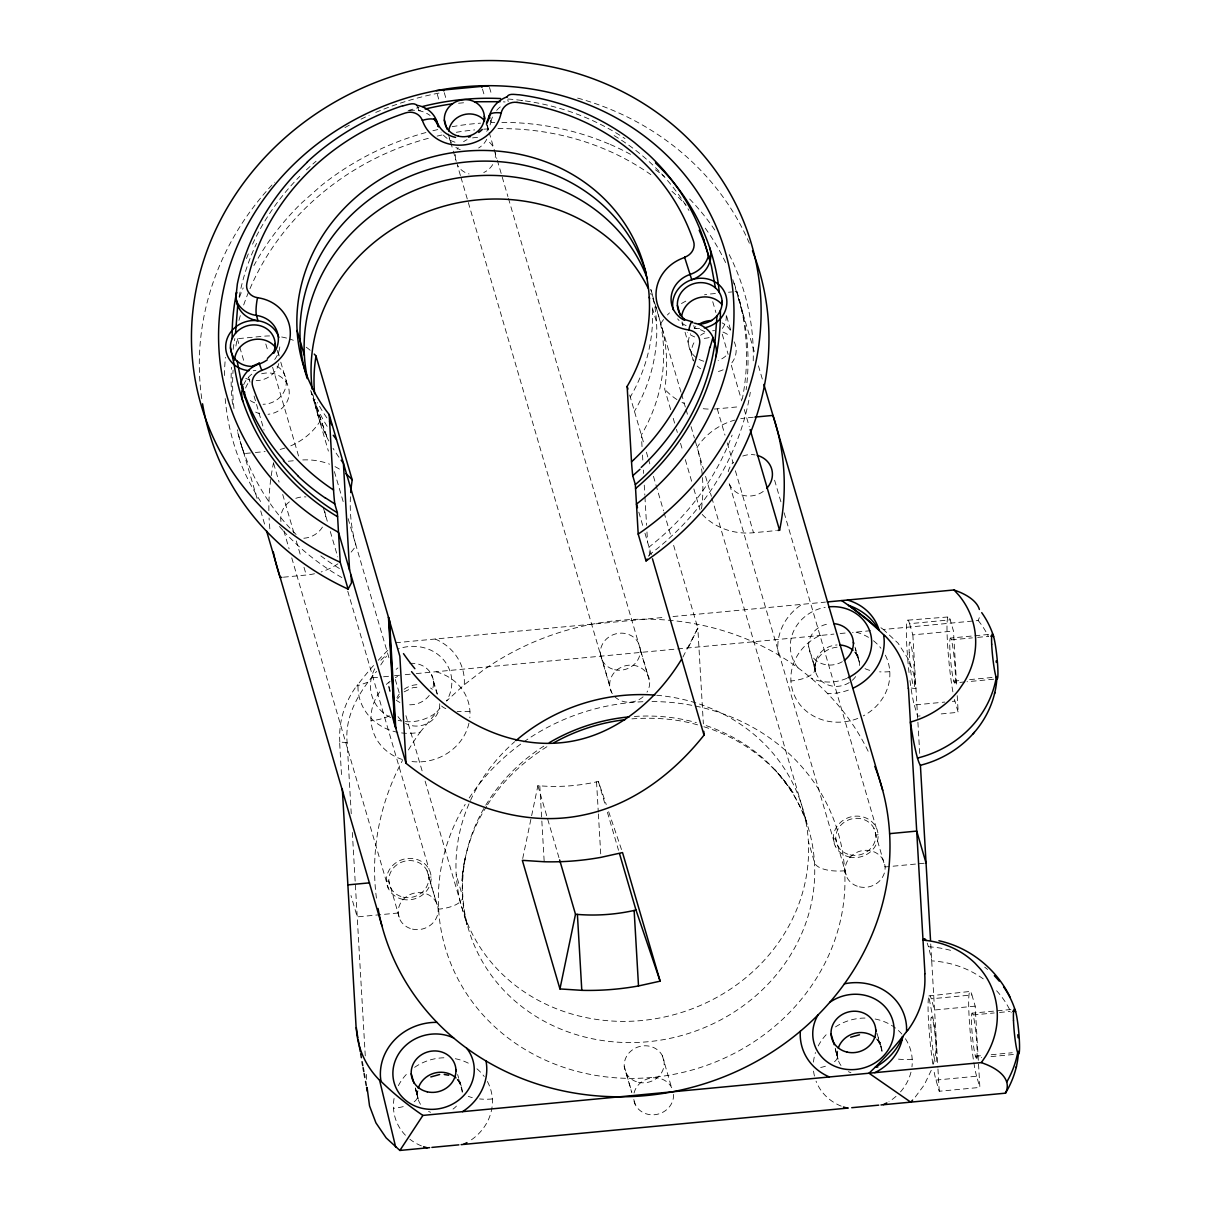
<?xml version="1.0" encoding="UTF-8"?>
<svg xmlns="http://www.w3.org/2000/svg" width="1211" height="1211" viewBox="0 0 1211 1211"><rect width="100%" height="100%" fill="white"/><g stroke="black" fill="none" stroke-linecap="round" stroke-linejoin="round"><path stroke-width="0.75" stroke-dasharray="5 3.75" d="M373.533 665.52A342.244 312.65 -16.3 0 0 357.987 684.427L358.017 689.074A53.556 48.924 -16.3 0 0 420.126 732.186A259.396 236.962 -16.3 0 0 407.411 751.668M522.713 858.523L537.896 785.651L539.803 785.818A177.487 162.138 -16.3 0 0 596.539 781.867L598.385 781.443L606.242 804.558M417.931 1090.793L416.887 1094.956L417.628 1091.187L417.568 1097.075L415.509 1088.432M837.785 1051.072L836.74 1055.25L837.482 1051.481L837.422 1057.354L835.166 1048.605M933.212 1064.227C940.553 1041.748 932.273 1018.466 928.822 996.123M931.259 1070.312L924.175 1085.041L914.502 1098.029M682.928 657.043L697.824 628.055L673.619 545.298M880.927 627.737L883.394 629.493L978.125 620.532L978.533 619.669A87.041 34.635 -3.3 0 0 979.896 614.537M978.125 620.532L978.155 620.486A98.681 90.159 -16.3 0 1 988.464 636.532M649.035 555.486L649.459 554.668A264.27 241.428 -16.3 0 0 666.413 540.848L676.177 531.78A267.404 244.289 -16.3 0 0 723.754 469.293A265.92 242.942 -16.3 0 0 750.305 392.273M648.612 556.303L649.459 554.668L649.02 547.054A259.396 236.962 -16.3 0 0 732.11 435.127M688.302 647.643L697.824 628.055L703.364 723.86M486.625 806.39C472.275 828.491 464.07 854.209 461.83 880.397L465.221 857.085C460.77 879.368 461.285 902.619 466.931 924.629L425.016 780.792M487.564 804.755C502.459 780.58 523.985 761.008 547.977 746.052M351.251 813.747L347.133 742.494C344.484 715.217 359.743 691.193 376.576 671.439M380.754 664.945L386.506 656.15M420.126 732.186L442.091 705.635M397.556 698.914L399.494 696.355M357.987 684.427L356.73 686.077L368.78 681.914M868.151 751.244A259.396 236.962 -16.3 0 0 842.705 710.796C825.024 688.423 803.075 669.532 778.552 655.015A259.396 236.962 -16.3 0 0 483.507 669.955L464.252 684.745L446.511 701.063A40.962 37.42 -16.3 0 0 442.454 658.572A40.962 37.42 -16.3 0 0 397.889 649.035M404.141 691.844L412.709 687.727L420.278 686.879M347.133 742.494L339.61 742.146L341.669 777.825M837.089 647.189C826.159 648.188 816.017 656.574 814.322 667.639L815.064 663.87L815.003 669.744L808.66 646.447M928.898 995.942L970.208 991.431M410.196 674.194L402.854 674.936M822.133 635.291L833.925 634.095M416.296 673.588L821.013 635.397M988.63 634.443L950.514 638.061M1010.913 1009.505L972.206 1013.168M1013.395 1054.493L988.721 1056.84M458.575 103.238L465.857 102.557M235.903 346.074A259.396 236.962 -16.3 0 1 237.311 338.717L263.529 336.234A62.715 57.295 -16.3 0 1 269.553 335.931M715.398 293.501L710.479 293.97A62.715 57.295 -16.3 0 0 704.499 294.803M728.507 292.26L731.792 291.942M735.062 291.639L736.697 291.488L743.932 318.75M250.465 452.975L243.956 453.58L240.474 442.287M255.354 452.505L265.133 451.582M714.278 409.046A62.715 57.295 -16.3 0 0 717.275 408.818L738.453 406.805M288.294 461.24L294.848 460.619M753.272 417.25L746.718 417.871A62.715 57.295 -16.3 0 0 740.723 418.718M283.45 577.193L306.262 575.028A62.715 57.295 -16.3 0 0 315.238 573.59M702.229 514.448A62.715 57.295 -16.3 0 0 753.514 532.734L776.327 530.569M395.558 642.769L665.55 617.232M673.028 616.535L825.463 602.109M907.887 620.168L947.819 616.989M909.037 672.574A44.368 3.724 84.6 0 1 906.358 629.917A44.368 3.724 84.6 0 1 909.582 623.695L950.211 619.85L953.481 631.037L956.69 686.455M372.549 677.812L381.707 676.949M383.554 676.767L392.727 675.905M394.559 675.738L400.054 675.208M870.558 630.719L852.514 632.414M909.582 623.695L912.852 634.882L953.481 631.037M951.377 639.847L972.388 637.864M977.655 637.364L988.161 636.38M953.753 681.112L961.701 680.37M969.633 679.613L993.459 677.358M993.641 679.22L967.029 681.732M954.616 682.898A22.525 1.892 84.6 0 0 953.224 649.777A22.525 1.892 84.6 0 0 949.848 648.778A22.525 1.892 84.6 0 0 954.616 682.898L965.258 681.899M909.991 680.582A44.368 3.724 84.6 0 0 914.29 704.969L939.675 702.562M942.219 702.319L944.762 702.077M952.376 701.366L954.919 701.124L958.189 712.31L937.874 714.233M920.103 715.913L917.56 716.155L914.29 704.969M386.46 881.245L388.837 881.018L399.978 919.649M431.161 877.021L428.785 877.248L438.488 909.189A27.308 10.869 -3.3 0 0 462.451 895.973L456.214 874.645M833.41 838.966L835.787 838.754L846.928 877.385M875.735 834.969L878.111 834.742M398.192 913.003L357.215 916.878L350.978 895.55M845.127 870.724L844.794 870.754A27.308 10.869 -3.3 0 1 814.594 862.656L808.358 841.342M924.19 863.246L885.09 866.955L873.933 828.309M932.833 1063.969A44.368 3.724 84.6 0 1 928.11 1011.23A44.368 3.724 84.6 0 1 931.274 998.803L971.918 994.958L975.188 1006.144L979.881 1087.417L939.252 1091.262L935.982 1080.076A44.368 3.724 84.6 0 1 933.953 1070.842M975.188 1006.144L934.559 1009.989L931.274 998.803M973.069 1014.954L994.246 1012.956M999.529 1012.457L1010.125 1011.457M975.46 1056.219L980.713 1055.72M991.219 1054.736L1012.245 1052.737M976.323 1058.005A22.525 1.892 84.6 0 0 974.931 1024.884A22.525 1.892 84.6 0 0 971.54 1023.87A22.525 1.892 84.6 0 0 976.323 1058.005L981.637 1057.506M935.982 1080.076L976.611 1076.231L979.881 1087.417M840.162 633.504L847.428 632.853M631.93 718.865C655.499 717.139 679.568 718.956 702.138 726.237M911.308 688.03L915.97 688.681L913.624 673.573L908.417 659.253L898.047 643.147L883.394 629.493M537.896 785.651L559.088 858.099M703.939 726.782C740.209 737.681 772.194 761.462 793.402 792.827L775.101 769.939C789.481 785.727 800.668 804.422 807.374 824.721L711.917 498.115M854.618 652.124L857.948 655.378L855.254 652.562A22.525 20.572 -16.3 0 1 859.568 665.974M877.036 1039.734L880.367 1042.974L877.687 1040.173L881.381 1047.318L876.885 1033.044M457.183 1079.44L460.513 1082.695L457.819 1079.879L461.527 1087.039L457.591 1074.535M855.254 652.562L858.962 659.707L855.027 647.219M310.682 390.517L327.273 438.034L311.303 392.273L328.393 451.113M608.649 811.673L621.924 850.788M732.822 279.65L754.816 353.445M437.443 694.145L431.494 674.482M388.928 657.77L347.966 518.066M395.301 679.477L399.539 693.948M405.912 715.656L422.896 773.557M855.299 648.884L859.583 663.537A27.308 10.869 -3.3 0 0 859.977 664.491M758.449 365.828L762.975 381.314M726.736 316.525L731.172 331.708A22.525 20.572 -16.3 0 0 722.074 322.853M774.601 480.207L780.944 501.914M784.122 512.753L876.098 827.295M712.734 301.706L715.913 312.544M722.256 334.236L728.144 354.369M731.308 365.207L741.722 400.841M744.25 409.454L749.231 426.484M693.752 325.577L694.539 328.242A27.308 24.947 -16.3 0 1 705.211 332.056M717.275 408.818L724.98 435.143M727.236 442.893L733.124 463.026M735.395 470.776L753.514 532.734M682.02 321.854L683.065 325.411M685.063 332.268L693.464 360.954A22.525 20.572 -16.3 0 1 695.704 340.034M729.688 484.869L835.423 846.413M878.111 1037.827L882.002 1051.148A27.308 10.869 -3.3 0 0 882.395 1052.102M680.991 392.213L650.716 289.368M681.505 393.938L685.32 407.017M686.031 409.424L687.545 414.586M691.057 426.635L694.387 438.004M695.296 441.092L703.455 469.081M705.574 476.332L711.387 496.298M652.351 307.851L656.529 322.126M663.567 319.553A62.715 57.295 -16.3 0 0 660.858 323.382A177.487 162.138 -16.3 0 1 664.657 389.064L670.697 409.727M673.225 418.325L674.724 423.487M676.434 429.345L677.343 432.448M680.521 443.287L682.777 451.022M685.305 459.635L691.844 482.008M693.858 488.896L699.988 509.892M629.69 395.043L644.373 445.3M646.402 452.187L647.915 457.364M648.415 459.09L650.428 465.993M653.456 476.332L663.537 510.815M664.037 512.541L671.106 536.67M638.818 512.147L643.223 527.254M644.963 533.158L651.972 557.136M507.757 99.877L508.242 101.542M489.501 87.48L491.59 94.609M482.478 89.054L484.294 95.306M490.455 120.146L490.955 121.811A27.308 24.947 -16.3 0 1 486.731 131.333M486.686 123.931L488.654 130.682M489.153 132.362L493.588 147.56A20.133 18.392 -16.3 0 0 487.17 140.597M494.118 149.377L496.782 158.444M497.312 160.261L507.924 196.576M508.453 198.392L647.87 675.117M486.913 125.233L488.487 130.576A20.133 18.392 -16.3 0 0 487.412 125.581M640.316 649.807L649.656 681.778M444.27 92.672L445.845 98.015M437.277 94.246L438.851 99.605M600.353 653.577L609.708 685.562M448.237 133.876L452.793 149.453M453.277 151.148L456.244 161.275M460.422 175.534L457.228 164.651A20.133 18.392 -16.3 0 0 469.051 173.945M460.952 177.351L611.51 692.208M417.886 107.355L418.855 110.685A242.321 221.371 -16.3 0 1 420.974 110.125M598.385 781.443L605.273 804.997M607.392 812.233L618.518 850.273M662.387 1055.765L671.772 1088.401M624.225 1066.195L631.824 1092.171M626.011 1072.855L631.733 1092.398M633.807 1099.497L635.366 1104.826M433.493 681.929L437.004 693.918M334.387 471.594L343.803 503.776M388.807 686.168L390.366 691.496M277.319 350.357L278.818 356.019M280.785 362.165L287.189 384.114M323.428 508.03L327.666 522.486M330.3 531.523L337.702 556.833M347.754 591.18L429.148 869.574M426.999 870.588L436.354 902.558M265.799 343.985L268.07 351.72M272.596 367.221L298.86 457.047M458.636 1078.865L462.148 1090.854A27.308 10.869 -3.3 0 0 463.162 1092.761M237.311 338.717L244.107 361.953M248.633 377.438L249.996 382.086M254.068 396.027L264.028 430.102M273.641 463.51L279.09 482.099M282.708 494.482L294.031 533.218M296.301 540.954L300.828 556.439M303.991 567.293L306.262 575.028M283.813 530.766L289.096 548.84M291.745 557.877L388.474 888.692M257.08 498.508L243.956 453.58A259.396 236.962 -16.3 0 1 237.432 429.799M260.713 510.891L265.239 526.376M415.312 1088.326L418.052 1098.801L417.462 1095.092A27.308 10.869 -3.3 0 1 413.36 1102.373M416.342 1091.868L415.373 1087.978L418.052 1098.801M815.518 671.59L812.808 660.661L815.518 671.59L814.897 667.776A27.308 10.869 -3.3 0 1 790.919 680.991M835.227 1048.272L837.936 1059.201L837.316 1055.371A27.308 10.869 -3.3 0 1 833.213 1062.668M836.195 1052.162L837.936 1059.201M957.22 695.689L958.189 712.31M912.852 634.882L919.876 756.179M930.729 943.944L937.859 1067.148M937.965 1068.995L939.252 1091.262M642.027 446.662L641.361 434.946A177.487 162.138 -16.3 0 0 650.625 293.395M642.511 455.033L642.905 461.724M643.389 470.08L643.586 473.425M644.252 485.142L644.842 495.178M644.933 496.858L646.583 525.286M646.962 531.992L647.552 542.028M596.539 781.867L598.295 812.066M598.401 813.943L600.913 857.358M539.803 785.818L541.726 819.151M541.847 821.013L544.193 861.763M352.34 832.487L365.359 1057.506M366.327 1074.384L366.661 1080.015M885.347 655.166A49.833 45.518 -16.3 0 1 863.276 715.898M857.782 718.426A49.833 45.518 -16.3 0 1 794.658 696.022A49.833 45.518 -16.3 0 1 819.711 635.608M856.101 632.172A49.833 45.518 -16.3 0 1 868.484 637.349M873.449 640.74A49.833 45.518 -16.3 0 1 880.957 648.263M889.782 671.636A27.308 10.869 -3.3 0 1 879.595 671.833M869.725 670.334A27.308 10.869 -3.3 0 1 864.048 668.154M436.232 671.878A49.833 45.518 -16.3 0 1 469.823 717.835M468.96 723.209A49.833 45.518 -16.3 0 1 409.242 761.159M402.385 759.494A49.833 45.518 -16.3 0 1 381.253 689.861M386.324 684.427A49.833 45.518 -16.3 0 1 390.154 681.203M395.376 677.691A49.833 45.518 -16.3 0 1 397.586 676.449M469.929 711.357A27.308 10.869 -3.3 0 1 457.137 711.341M445.845 708.662A27.308 10.869 -3.3 0 1 440.123 704.196M643.102 696.794A20.133 18.392 -16.3 0 1 610.662 690.27A20.133 18.392 -16.3 0 1 631.794 665.157A20.133 18.392 -16.3 0 1 646.992 692.177M842.326 661.69A22.525 20.572 -16.3 0 1 809.569 651.261A22.525 20.572 -16.3 0 1 829.807 623.71M409.954 663.416A22.525 20.572 -16.3 0 1 432.963 687.697M429.254 695.417A22.525 20.572 -16.3 0 1 406.154 704.469M399.918 702.471A22.525 20.572 -16.3 0 1 396.194 700.125M389.987 691.753A22.525 20.572 -16.3 0 1 388.958 682.368M396.133 669.365A22.525 20.572 -16.3 0 1 397.919 667.942M656.71 695.265A177.487 162.138 -16.3 0 1 796.49 910.021A177.487 162.138 -16.3 0 1 531.765 996.623A177.487 162.138 -16.3 0 1 514.66 741.722M706.18 725.631A177.23 161.911 -16.3 0 1 814.473 862.671A177.23 161.911 -16.3 0 1 648.036 1041.732A177.23 161.911 -16.3 0 1 462.814 895.928A177.23 161.911 -16.3 0 1 543.8 746.158M634.382 716.458A177.23 161.911 -16.3 0 1 696.355 722.619M652.018 701.563A204.492 186.812 -16.3 0 1 844.657 870.77A204.492 186.812 -16.3 0 1 652.472 1077.396A204.492 186.812 -16.3 0 1 438.624 909.173A204.492 186.812 -16.3 0 1 465.175 804.392M642.92 701.729A204.492 186.812 -16.3 0 0 630.795 702.547A204.492 186.812 -16.3 0 0 469.202 797.988M439.744 703.742A22.525 20.572 -16.3 0 1 428.573 722.8A22.525 20.572 -16.3 0 1 405.624 723.512M401.204 720.394A22.525 20.572 -16.3 0 1 396.633 714.051M396.981 697.763A22.525 20.572 -16.3 0 1 399.282 694.009M404.156 689.256A22.525 20.572 -16.3 0 1 418.204 684.624M430.541 688.015A22.525 20.572 -16.3 0 1 432.342 689.286M855.647 676.601A22.525 20.572 -16.3 0 1 817.455 676.222A22.525 20.572 -16.3 0 1 837.104 644.948M389.306 715.762A27.308 10.869 -3.3 0 1 371.066 720.696M848.351 690.119A53.556 48.924 -16.3 0 1 827.673 693.646M778.552 655.015A53.556 48.924 -16.3 0 1 802.045 604.334M378.226 660.313A342.244 312.65 -16.3 0 1 387.974 650.14M435.188 639.03A53.556 48.924 -16.3 0 1 464.252 684.745M376.439 898.153A259.396 236.962 -16.3 0 1 402.491 760.402M954.919 701.124A44.368 3.724 84.6 0 1 954.45 699.398M952.89 691.89A44.368 3.724 84.6 0 1 947.153 635.851A44.368 3.724 84.6 0 1 950.211 619.85M339.837 742.116A94.064 85.936 -16.3 0 1 356.579 685.986M905.419 1038.735A49.818 45.518 -16.3 0 1 911.959 1066.815M910.975 1072.174A49.818 45.518 -16.3 0 1 900.424 1091.974M896.019 1096.364A49.818 45.518 -16.3 0 1 888.98 1101.616M841.191 1106.127A49.818 45.518 -16.3 0 1 816.047 1081.151M814.458 1076.034A49.818 45.518 -16.3 0 1 813.52 1070.751M813.474 1062.123A49.818 45.518 -16.3 0 1 815.487 1052.51M818.227 1045.956A49.818 45.518 -16.3 0 1 827.688 1033.18M835.499 1026.913A49.818 45.518 -16.3 0 1 865.956 1018.057M875.159 1019.011A49.818 45.518 -16.3 0 1 901.877 1034.058M912.216 1059.247A27.308 10.869 -3.3 0 1 896.882 1058.914M983.241 978.882A98.681 90.159 -16.3 0 0 931.713 960.868A101.073 8.477 84.6 0 0 927.202 943.112M996.623 990.78A98.681 90.159 -16.3 0 1 1011.215 1012.774M487.367 1081.453A49.818 45.518 -16.3 0 1 469.126 1141.322M421.337 1145.848A49.818 45.518 -16.3 0 1 409.848 1139.218M405.428 1135.237A49.818 45.518 -16.3 0 1 394.241 1097.529M398.374 1085.661A49.818 45.518 -16.3 0 1 408.743 1072.038M414.601 1067.33A49.818 45.518 -16.3 0 1 446.102 1057.763M455.306 1058.717A49.818 45.518 -16.3 0 1 471.049 1064.666M476.937 1068.813A49.818 45.518 -16.3 0 1 484.233 1076.534M492.347 1098.952A27.308 10.869 -3.3 0 1 479.571 1098.937M472.29 1097.65A27.308 10.869 -3.3 0 1 468.279 1096.273M673.528 1094.396A20.133 18.392 -16.3 0 1 654.621 1114.726A20.133 18.392 -16.3 0 1 633.58 1098.18M634.049 1093.018A20.133 18.392 -16.3 0 1 651.503 1077.957A20.133 18.392 -16.3 0 1 671.727 1087.735M457.486 1079.47A22.525 20.572 -16.3 0 1 462.163 1092.731M456.441 1106.067A22.525 20.572 -16.3 0 1 453.035 1109.079M430.601 1112.273A22.525 20.572 -16.3 0 1 428.573 1111.395M420.505 1104.326A22.525 20.572 -16.3 0 1 417.795 1090.218M403.233 1106.612A27.308 10.869 -3.3 0 1 393.484 1108.307M876.613 1038.977A22.525 20.572 -16.3 0 1 881.986 1053.585M850.939 1072.734A22.525 20.572 -16.3 0 1 848.381 1071.659M840.979 1065.513A22.525 20.572 -16.3 0 1 837.649 1050.497M825.433 1066.225A27.308 10.869 -3.3 0 1 820.68 1067.481M928.398 946.775A102.39 93.535 -16.3 0 1 953.36 951.15M984.71 967.165A102.39 93.535 -16.3 0 1 987.601 969.481M976.611 1076.231A44.368 3.724 84.6 0 1 969.194 1018.269A44.368 3.724 84.6 0 1 971.918 994.958M434.916 713.536A40.962 37.42 -16.3 0 1 398.207 720.333M390.729 717.548A40.962 37.42 -16.3 0 1 375.274 667.882M380.89 660.237A40.962 37.42 -16.3 0 1 387.096 654.757M846.761 678.342A40.962 37.42 -16.3 0 1 810.886 677.978M797.973 667.821A40.962 37.42 -16.3 0 1 825.191 607.316M277.047 366.191A22.525 20.572 -16.3 0 1 285.054 389.352A22.525 20.572 -16.3 0 1 263.075 404.277M254.688 402.839A22.525 20.572 -16.3 0 1 248.936 399.63M725.843 355.958A22.525 20.572 -16.3 0 1 718.138 360.53M703.727 361.226A22.525 20.572 -16.3 0 1 690.437 333.676M694.191 328.181A22.525 20.572 -16.3 0 1 695.825 326.592M495.208 152.556A20.133 18.392 -16.3 0 1 494.905 159.352M492.71 164.605A20.133 18.392 -16.3 0 1 483.764 172.552M455.608 159.64A20.133 18.392 -16.3 0 1 455.578 154.599M457.183 149.301A20.133 18.392 -16.3 0 1 458.106 147.591M463.586 141.702A20.133 18.392 -16.3 0 1 467.068 139.643M472.562 137.903A20.133 18.392 -16.3 0 1 477.997 137.615M734.048 283.026A259.396 236.962 -16.3 0 1 742.267 399.206M339.413 568.519A259.396 236.962 -16.3 0 1 320.854 555.91M296.089 534.46A259.396 236.962 -16.3 0 1 237.053 429.617M232.588 404.307A259.396 236.962 -16.3 0 1 231.452 367.296M233.133 349.404A259.396 236.962 -16.3 0 1 234.858 338.49M238.961 320.4A259.396 236.962 -16.3 0 1 240.414 315.238M243.683 304.975A259.396 236.962 -16.3 0 1 430.223 137.812M437.11 136.101A259.396 236.962 -16.3 0 1 444.043 134.557M456.32 132.287A259.396 236.962 -16.3 0 1 474.682 129.91M483.704 129.183A259.396 236.962 -16.3 0 1 490.849 128.82M497.978 128.638A259.396 236.962 -16.3 0 1 650.837 174.611M671.969 191.338A259.396 236.962 -16.3 0 1 686.077 205.022M705.256 228.183A259.396 236.962 -16.3 0 1 726.494 264.467M338.959 457.243A177.487 162.138 -16.3 0 1 333.04 448.312M328.832 441.016A177.487 162.138 -16.3 0 1 313.013 394.559M651.064 289.838A177.487 162.138 -16.3 0 1 634.443 411.316M327.167 426.348A177.487 162.138 -16.3 0 1 311.121 391.895M486.746 139.265A20.133 18.392 -16.3 0 1 478.633 147.984M460.271 149.725A20.133 18.392 -16.3 0 1 455.139 146.849M451.249 142.626A20.133 18.392 -16.3 0 1 449.054 137.691M246.499 258.548A245.742 224.489 -16.3 0 1 249.042 252.145M252.539 244.183A245.742 224.489 -16.3 0 1 299.783 176.337M306.413 169.873A245.742 224.489 -16.3 0 1 316.071 161.23M408.122 110.595A245.742 224.489 -16.3 0 1 418.945 107.431M507.999 99.014A245.742 224.489 -16.3 0 1 625.012 138.584M490.955 121.811A27.308 24.947 -16.3 0 1 492.953 115.999M496.677 110.368A27.308 24.947 -16.3 0 1 500.537 106.674M521.896 100.452A27.308 24.947 -16.3 0 1 522.728 100.558M652.441 309.607A177.472 162.138 -16.3 0 1 630.265 397.041M326.864 417.886A177.472 162.138 -16.3 0 1 317.479 402.597M699.534 328.484A27.308 24.947 -16.3 0 1 692.404 327.863M686.137 325.698A27.308 24.947 -16.3 0 1 677.6 318.856M279.802 346.876A27.308 24.947 -16.3 0 1 272.354 362.165M255.93 370.445A27.308 24.947 -16.3 0 1 253.22 370.717M454.973 142.187A27.308 24.947 -16.3 0 1 441.046 132.135M409.621 110.549A27.308 24.947 -16.3 0 1 430.102 115.484M239.112 296.922A242.321 221.371 -16.3 0 1 256.55 243.381M503.398 101.86A242.321 221.371 -16.3 0 1 505.078 101.966M614.113 135.587A242.321 221.371 -16.3 0 1 688.953 210.472M726.282 315.526A22.525 20.572 -16.3 0 1 722.028 328.998M709.162 337.551A22.525 20.572 -16.3 0 1 703.107 338.384M694.72 336.946A22.525 20.572 -16.3 0 1 687.333 332.283M682.777 325.35A22.525 20.572 -16.3 0 1 682.171 323.473M243.562 384.947A27.308 24.947 -16.3 0 1 253.447 372.912M278.136 352.204A22.525 20.572 -16.3 0 1 279.135 355.958M278.802 363.557A22.525 20.572 -16.3 0 1 256.172 380.648M249.875 379.876A22.525 20.572 -16.3 0 1 245.757 378.347M351.145 552.11A62.715 57.295 -16.3 0 0 356.019 545.601A177.487 162.138 -16.3 0 1 350.433 496.752M337.899 563.842A62.715 57.295 -16.3 0 1 321.203 571.94M302.765 459.938A62.715 57.295 -16.3 0 1 329.574 464.191M335.023 466.629A62.715 57.295 -16.3 0 1 342.486 471.14M701.517 508.787A177.487 162.138 -16.3 0 0 697.097 447.298A62.715 57.295 -16.3 0 1 734.744 420.096M290.776 445.83A62.715 57.295 -16.3 0 0 319.795 421.685A177.487 162.138 -16.3 0 1 315.178 399.176M284.963 448.025A62.715 57.295 -16.3 0 1 279.014 449.675M281.679 336.991A62.715 57.295 -16.3 0 1 293.35 340.276M306.247 347.224A62.715 57.295 -16.3 0 1 310.5 350.554M269.841 528.844A259.396 236.962 -16.3 0 1 269.084 517.945M268.872 510.618A259.396 236.962 -16.3 0 1 273.535 462.632M736.697 291.488A259.396 236.962 -16.3 0 1 746.143 389.76M233.98 408.531A259.396 236.962 -16.3 0 1 233.072 370.097M324.851 511.753A22.525 20.572 -16.3 0 1 325.275 519.262M322.444 527.103A22.525 20.572 -16.3 0 1 302.266 538.32M280.937 521.547A22.525 20.572 -16.3 0 1 289.868 501.475M295.802 498.326A22.525 20.572 -16.3 0 1 305.989 496.919M261.621 373.775A22.525 20.572 -16.3 0 1 289.005 389.685A22.525 20.572 -16.3 0 1 268.055 414.298M259.744 413.632A22.525 20.572 -16.3 0 1 255.627 412.088M245.636 388.035A22.525 20.572 -16.3 0 1 248.755 382.313M708.223 409.076A62.715 57.295 -16.3 0 1 702.138 408.576M684.684 403.702A62.715 57.295 -16.3 0 1 682.005 402.43M676.919 399.539A62.715 57.295 -16.3 0 1 664.657 389.064M667.428 314.966A62.715 57.295 -16.3 0 1 669.486 312.862M681.46 303.567A62.715 57.295 -16.3 0 1 686.909 300.6M763.263 491.424A22.525 20.572 -16.3 0 1 728.28 481.145M728.22 471.669A22.525 20.572 -16.3 0 1 733.382 462.224M742.737 456.063A22.525 20.572 -16.3 0 1 755.028 454.897M734.138 341.835A22.525 20.572 -16.3 0 1 731.898 362.755M723.134 369.794A22.525 20.572 -16.3 0 1 714.99 372.034M700.639 368.749A22.525 20.572 -16.3 0 1 697.203 366.04M700.579 335.28A22.525 20.572 -16.3 0 1 704.469 332.995M712.598 330.77A22.525 20.572 -16.3 0 1 714.611 330.664M722.997 332.102A22.525 20.572 -16.3 0 1 728.75 335.311M201.753 398.616A286.704 261.909 -16.3 0 1 274.594 182.225M344.923 127.609A286.704 261.909 -16.3 0 1 351.296 124.127M361.014 119.162A286.704 261.909 -16.3 0 1 369.188 115.302M375.758 112.426A286.704 261.909 -16.3 0 1 442.575 92.399M577.662 98.091A286.704 261.909 -16.3 0 1 749.624 243.865M729.219 254.613A265.92 242.942 -16.3 0 1 753.181 362.634M714.793 230.029A267.404 244.289 -16.3 0 0 693.661 203.297A263.968 241.14 -16.3 0 0 688.696 198.059M610.344 144.503A267.404 244.289 -16.3 0 1 632.036 155.159M655.454 169.797A267.404 244.289 -16.3 0 1 664.279 176.337M425.939 132.529A265.92 242.927 -16.3 0 0 378.665 149.922A267.419 244.289 -16.3 0 0 321.49 185.419L301.494 203.085A267.404 244.289 -16.3 0 0 253.916 265.572M432.887 130.743A265.92 242.927 -16.3 0 1 438.11 129.501M452.157 126.686A265.92 242.927 -16.3 0 1 480.525 123.159M491.197 122.568A265.92 242.927 -16.3 0 1 494.754 122.447M501.869 122.372A265.92 242.927 -16.3 0 1 610.314 144.548M225.201 398.555A265.936 242.942 -16.3 0 0 248.452 480.267A267.404 244.289 -16.3 0 0 260.895 501.869M224.413 375.546A265.936 242.942 -16.3 0 1 225.443 357.396M239.43 297.361A265.936 242.942 -16.3 0 1 243.184 287.93M282.799 530.236A267.404 244.289 -16.3 0 1 279.226 526.195M341.85 577.556A266.405 243.366 -16.3 0 1 283.995 531.599M412.497 929.125A20.133 18.392 -16.3 0 0 437.61 905.904A20.133 18.392 -16.3 0 0 404.383 898.305A20.133 18.392 -16.3 0 0 412.497 929.125M859.447 886.846A20.133 18.392 -16.3 0 0 884.56 863.625A20.133 18.392 -16.3 0 0 851.333 856.041A20.133 18.392 -16.3 0 0 859.447 886.846M850.092 854.875A20.133 18.392 -16.3 0 0 875.205 831.639A20.133 18.392 -16.3 0 0 841.978 824.055A20.133 18.392 -16.3 0 0 850.092 854.875M403.142 897.139A20.133 18.392 -16.3 0 0 428.27 873.918A20.133 18.392 -16.3 0 0 395.028 866.334A20.133 18.392 -16.3 0 0 403.142 897.139M614.658 669.698A20.133 18.392 -16.3 0 0 639.786 646.477A20.133 18.392 -16.3 0 0 606.544 638.893A20.133 18.392 -16.3 0 0 614.658 669.698M402.476 899.289A22.525 20.572 -16.3 0 0 430.571 873.298A22.525 20.572 -16.3 0 0 393.393 864.805A22.525 20.572 -16.3 0 0 402.476 899.289M849.411 857.01A22.525 20.572 -16.3 0 0 877.521 831.034A22.525 20.572 -16.3 0 0 840.343 822.541A22.525 20.572 -16.3 0 0 849.411 857.01M638.53 1082.316A20.133 18.392 -16.3 0 0 663.643 1059.095A20.133 18.392 -16.3 0 0 630.416 1051.511A20.133 18.392 -16.3 0 0 638.53 1082.316M909.219 652.608A22.525 1.892 84.6 0 0 913.987 686.743A22.525 1.892 84.6 0 0 912.594 653.622A22.525 1.892 84.6 0 0 909.219 652.608M930.911 1027.715A22.525 1.892 84.6 0 0 935.694 1061.85A22.525 1.892 84.6 0 0 934.287 1028.729A22.525 1.892 84.6 0 0 930.911 1027.715"/><path stroke-width="1.5" d="M235.555 333.237L237.704 305.49L235.873 297.406L237.356 283.904A242.321 221.416 -16.3 0 1 294.606 174.793L307.488 161.941M717.018 315.768L714.868 343.515A242.321 221.371 -16.3 0 1 635.336 484.597L638.197 534.081L646.038 560.92L647.113 559.028M906.585 1031.575L906.555 1026.913A53.556 48.924 -16.3 0 0 844.445 983.801A259.396 236.962 -16.3 0 0 874.826 766.442M912.625 1100.088L910.733 1102.131L869.014 1073.218L875.19 1067.239A342.244 312.65 -16.3 0 0 902.558 1036.752L901.892 1040.188M710.04 347.39L712.916 337.687L714.868 343.515M559.936 988.933L522.335 860.34L544.193 861.763A259.396 236.962 -16.3 0 0 600.913 857.358L622.53 852.574L660.131 981.152L638.515 985.951A259.396 236.962 -16.3 0 1 581.795 990.341L559.936 988.933L575.497 914.244L559.618 859.901M994.806 692.541L994.519 693.797M1016.438 1066.407L1016.18 1067.496M486.504 122.811L489.744 114.651M1018.542 1051.345A98.681 90.159 -16.3 0 1 1005.463 1093.17L1005.872 1092.307A87.041 34.635 -3.3 0 0 986.662 1064.62L981.364 1062.592L422.896 1115.407A342.244 312.65 -16.3 0 1 380.935 1081.287L380.769 1081.12M202.555 403.793A286.704 261.909 -16.3 0 0 348.087 589.091L351.493 582.839L351.054 575.225M681.521 659.344C655.333 702.365 612.055 738.256 560.421 742.782C502.338 748.186 447.434 715.307 411.543 671.636M367.084 1087.508L369.537 1105.915L375.925 1122.839L386.158 1137.901L399.887 1150.45L422.896 1115.407M844.445 983.801C827.052 1007.946 805.436 1029.002 781.065 1046.047A259.396 236.962 -16.3 0 1 486.02 1060.987C461.497 1046.471 439.548 1027.564 421.867 1005.206A259.396 236.962 -16.3 0 1 378.059 908.522M981.364 1062.592L985.603 1056.31A86.617 79.124 -16.3 0 0 980.577 969.224L975.067 963.245A86.617 79.124 -16.3 0 0 923.009 940.13A101.073 8.477 84.6 0 1 926.067 940.508M907.841 1029.91L906.751 1031.363M906.343 1031.878L902.725 1036.54A50.166 45.836 -16.3 0 1 874.766 1072.674M703.803 731.368L704.015 735.122C673.77 773.254 632.505 804.77 584.156 814.852C520.715 828.672 455.215 802.726 406.048 763.308L338.505 532.295A259.396 236.962 -16.3 0 1 275.26 184.314A259.396 236.962 -16.3 0 1 658.981 148.03A259.396 236.962 -16.3 0 1 636.456 504.124L637.501 507.681M974.371 732.307L972.66 734.229M267.404 358.456L273.943 351.841M633.822 459.665L631.521 461.815L627.147 386.385A177.472 162.138 -16.3 0 0 580.947 179.803A177.472 162.138 -16.3 0 0 351.145 201.541A177.472 162.138 -16.3 0 0 329.195 414.556L333.555 489.986A20.784 1.741 84.6 0 0 334.539 501.854A16.364 1.378 84.6 0 0 334.781 503.912L337.369 512.768L340.23 562.267L348.087 589.091M639.998 469.262L632.747 475.741L635.336 484.597M554.214 742.57C575.982 730.46 600.141 722.619 624.891 719.728M430.813 1076.927L439.654 1074.505M850.682 1037.222L859.507 1034.8M402.945 105.841C407.229 105.009 414.556 101.527 417.492 106.023M660.131 981.152L635.987 910.036L634.14 910.46A177.487 162.138 -16.3 0 1 577.405 914.411L575.497 914.244M877.839 1066.997L875.19 1067.239A59.188 54.071 -16.3 0 0 902.558 1036.752M431.888 1147.407L458.863 1144.849M851.742 1107.702L878.717 1105.143M429.617 1147.634L399.887 1150.45M848.351 1108.035L463.359 1144.44M436.248 90.674L488.987 85.693M754.907 417.099L772.936 415.403A259.396 236.962 -16.3 0 1 779.581 530.267L777.946 530.418M281.815 577.344L280.18 577.496A259.396 236.962 -16.3 0 1 273.308 551.974M827.264 601.943L954.026 589.954L959.324 591.982A87.041 34.635 -3.3 0 1 979.366 609.466M990.78 636.123L993.595 636.441A102.39 93.535 -16.3 0 0 981.727 612.645M347.875 884.893L369.537 882.849M889.616 833.652L916.712 831.094L926.052 863.08M1012.774 1011.2L1015.59 1011.518A102.39 93.535 -16.3 0 0 1003.586 986.829M1005.463 1093.17L880.987 1104.947M462.814 1144.501L461.134 1144.652M474.44 101.754L500.052 101.679M444.225 1074.475L448.675 1075.232M938.903 940.75C969.602 947.365 996.244 968.77 1009.974 996.91M683.382 319.114L692.223 321.823M334.781 503.912L325.123 497.691M333.555 489.986L330.86 488.2A231.952 211.895 -16.3 0 1 252.766 386.506A13.578 12.398 -16.3 0 1 261.743 370.445L259.003 362.8L259.366 364.269M841.675 600.58L849.88 606.317M851.257 607.286L865.729 618.125A18.559 1.499 37.6 0 1 869.604 621.304L878.126 629.281M647.87 153.948L634.594 142.626A242.321 221.401 -16.4 0 0 519.504 94.806C515.765 94.806 508.257 92.778 506.97 97.213M298.39 476.286L283.404 460.725M847.428 600.035A50.166 45.836 -16.3 0 1 879.231 630.522L884.62 635.669M954.026 589.954L958.945 595.373A86.617 79.124 -16.3 0 1 963.986 682.444L959.233 689.407A86.617 79.124 -16.3 0 1 910.4 722.059A101.073 8.477 84.6 0 0 920.405 765.276L930.517 940.19M878.611 629.826L879.05 630.341A59.188 54.071 -16.3 0 0 848.472 605.333A342.244 312.65 -16.3 0 1 879.05 630.341M389.503 620.834L399.857 656.226L406.048 763.308M684.609 257.262L691.738 279.741A27.308 24.947 -16.3 0 0 709.646 247.574M703.803 239.778L711.402 266.026L715.398 287.84M389.458 620.698L388.459 617.216L389.594 621.107L395.77 728.159L394.65 724.314L388.459 617.216L329.195 414.556M243.578 391.501L241.383 384.598M996.108 677.116L996.259 677.57A102.39 93.535 -16.3 0 1 917.484 758.056M337.369 512.768A242.321 221.371 -16.3 0 1 242.488 388.186L240.777 382.358L241.307 384.371M395.134 726.191L388.943 619.169M853.346 642.224L853.74 643.556M763.884 384.417L882.698 790.344M722.104 301.251L722.361 302.144M750.139 429.587L779.581 530.267M677.403 305.475L680.279 315.299M875.765 1029.834L876.158 1031.167M649.232 297.195L649.626 298.527M831.079 1034.058L834.197 1044.715M627.147 386.385L627.934 389.049M652.457 558.801L704.015 735.122M481.69 86.375L481.948 87.268M489.88 118.148L489.395 116.483A27.308 24.947 -16.3 0 1 506.879 96.88M484.309 116.301L485.081 118.981M443.498 89.992L443.756 90.886M444.346 120.086L446.965 129.002M437.64 124.127L436.853 121.463A27.308 24.947 -16.3 0 0 417.295 105.357M437.731 124.461L438.321 126.459M619.578 853.891L635.987 910.036M314.239 354.096A62.715 57.295 -16.3 0 1 315.995 356.004L352.219 479.904A177.487 162.138 -16.3 0 0 350.706 492.544M297.089 330.497L304.385 355.428M275.154 343.515L275.412 344.408M455.911 1069.54L456.305 1070.872M230.468 347.754L234.207 364.753A245.742 224.489 -16.3 0 0 337.597 516.734M266.602 531.024L381.874 925.643M411.225 1073.763L413.95 1083.103M242.488 388.186L237.159 361.15M236.1 300.01L236.145 300.161A27.308 24.947 -16.3 0 0 256.46 315.435A27.308 24.947 -16.3 0 1 273.731 353.34M395.679 1147.105L379.512 1079.894M367.311 1091.262L366.6 1087.342M363.8 1071.599L363.103 1067.648M364.148 1073.582L364.859 1077.518M365.555 1081.453L366.252 1085.389M360.651 1053.737L361.362 1057.718M362.059 1061.684L362.755 1065.665M358.214 1039.749L358.91 1043.761M359.258 1045.759L360.303 1051.753M357.866 1037.751L356.125 1027.655L342.335 789.103M883.636 634.7L884.136 639.317A53.556 48.924 -16.3 0 1 853.195 688.09M380.935 1081.287L380.436 1076.685A53.556 48.924 -16.3 0 1 436.914 1022.356M632.747 475.741L632.642 474.818A20.39 1.711 84.6 0 1 631.536 461.875M233.314 357.548L233.208 356.518M719.349 292.487L718.35 284.252A245.742 224.489 -16.3 0 0 655.484 162.955M908.447 688.348L924.962 973.841M634.14 910.46L638.515 985.951M577.405 914.411L581.795 990.341M349.585 570.199L343.394 463.132A177.487 162.138 -16.3 0 1 341.139 460.21M720.394 310.44L720.348 318.781A245.742 224.489 -16.3 0 1 635.563 488.563M232.164 338.565L232.209 330.225A245.742 224.489 -16.3 0 1 236.614 292.305A27.308 24.947 -16.3 0 0 258.019 320.764L256.46 315.435A13.654 2.437 -82.2 0 1 257.519 297.664A13.578 12.398 -16.3 0 1 246.847 283.45A232.028 211.97 -16.3 0 1 405.488 112.941A13.578 12.398 -16.3 0 1 422.306 120.434M414.873 668.699A207.475 181.514 58 0 1 403.49 653.637M996.123 660.934A98.681 90.159 -16.3 0 1 996.32 662.432M996.925 677.479A98.681 90.159 -16.3 0 1 920.405 765.276M833.895 623.665A22.525 20.572 -16.3 0 1 852.68 638.212A22.525 20.572 -16.3 0 1 844.234 660.449M549.34 742.646A177.23 161.911 -16.3 0 1 629.13 716.882M839.723 644.963A22.525 20.572 -16.3 0 1 853.028 650.262M886.8 1102.888A49.833 45.518 -16.3 0 1 883.424 1104.629M847.034 1108.065A49.833 45.518 -16.3 0 1 843.492 1106.99M466.946 1142.609A49.833 45.518 -16.3 0 1 463.571 1144.334M427.18 1147.786A49.833 45.518 -16.3 0 1 423.638 1146.696M829.384 1076.957A53.556 48.924 -16.3 0 1 800.32 1031.257M486.02 1060.987A53.556 48.924 -16.3 0 1 462.526 1111.668M1017.664 1052.737A102.39 93.535 -16.3 0 1 1006.704 1082.104M994.352 975.733A102.39 93.535 -16.3 0 1 999.226 981.122M1017.74 1034.8A98.681 90.159 -16.3 0 1 1018.133 1037.782M418.279 1088.295A22.525 20.572 -16.3 0 1 434.416 1073.113A22.525 20.572 -16.3 0 1 455.987 1077.941M838.284 1048.105A22.525 20.572 -16.3 0 1 875.038 1037.524M379.361 1080.015A94.064 85.936 -16.3 0 1 356.352 1027.639M829.656 1002.451A40.962 37.42 -16.3 0 1 892.916 1021.085A40.962 37.42 -16.3 0 1 847.882 1069.51A40.962 37.42 -16.3 0 1 818.061 1014.924M466.598 1048.166A40.962 37.42 -16.3 0 1 443.377 1107.762A40.962 37.42 -16.3 0 1 393.257 1068.344A40.962 37.42 -16.3 0 1 453.686 1038.009M515.947 740.617A177.487 162.138 -16.3 0 1 654.894 695.114M252.569 366.191A22.525 20.572 -16.3 0 1 258.654 363.648M699.519 323.912A22.525 20.572 -16.3 0 1 711.659 320.537M312.226 389.14A177.487 162.138 -16.3 0 1 440.607 207.157A177.487 162.138 -16.3 0 1 648.279 288.415M336.491 439.502A177.487 162.138 -16.3 0 1 333.267 435.279M307.367 377.711A177.487 162.138 -16.3 0 1 435.233 183.073A177.487 162.138 -16.3 0 1 647.431 278.818M422.578 106.492A245.742 224.489 -16.3 0 1 500.567 98.545M673.195 309.668A27.308 24.947 -16.3 0 1 694.554 278.954A27.308 24.947 -16.3 0 1 726.433 297.634A27.308 24.947 -16.3 0 1 704.318 327.909M712.522 339.065A27.308 24.947 -16.3 0 1 715.958 356.685M242.927 401.431A27.308 24.947 -16.3 0 1 242.957 386.551M249.012 370.672A27.308 24.947 -16.3 0 1 225.685 346.891A27.308 24.947 -16.3 0 1 248.951 320.96A27.308 24.947 -16.3 0 1 278.848 337.43M332.314 425.212A177.487 162.138 -16.3 0 1 329.528 421.579M307.276 378.634A177.487 162.138 -16.3 0 1 427.801 169.782A177.487 162.138 -16.3 0 1 646.296 273.565M684.79 319.447A22.525 20.572 -16.3 0 1 688.12 286.19A22.525 20.572 -16.3 0 1 721.408 297.164A22.525 20.572 -16.3 0 1 698.929 324.094M254.007 366.267A22.525 20.572 -16.3 0 1 230.559 344.454A22.525 20.572 -16.3 0 1 258.67 325.381A22.525 20.572 -16.3 0 1 273.202 353.234M486.383 124.173A27.308 24.947 -16.3 0 0 489.395 116.483A13.654 4.995 11.8 0 1 501.142 112.971A40.78 37.253 -16.3 0 1 463.374 144.987A40.78 37.253 -16.3 0 1 422.412 120.404A13.654 5.555 -18.8 0 1 436.853 121.463A27.308 24.947 -16.3 0 0 455.578 137.403M482.25 129.456A27.308 24.947 -16.3 0 1 478.739 132.438M470.579 136.555A27.308 24.947 -16.3 0 1 468.445 137.161M433.795 118.875A27.308 24.947 -16.3 0 1 438.412 126.792M684.578 320.37A27.308 24.947 -16.3 0 1 671.242 296.423A27.308 24.947 -16.3 0 1 690.179 274.413A27.308 24.947 -16.3 0 0 708.526 255.476M425.197 109.051A242.321 221.371 -16.3 0 1 452.445 103.843M699.186 230.241A242.321 221.371 -16.3 0 1 710.085 260.819M633.958 459.514A232.028 211.97 -16.3 0 0 699.519 344.242A13.578 12.398 -16.3 0 0 688.802 330.058A13.654 2.437 -82.2 0 1 692.98 322.913M694.524 323.155A27.308 24.947 -16.3 0 1 713.309 338.172M267.283 359.834A27.308 24.947 -16.3 0 1 259.275 363.936A27.308 24.947 -16.3 0 0 240.928 382.858M257.504 297.724A40.78 37.253 -16.3 0 1 290.246 331.133A40.78 37.253 -16.3 0 1 261.712 370.354M688.817 329.967A40.78 37.253 -16.3 0 1 656.074 296.619A40.78 37.253 -16.3 0 1 684.639 257.489M684.593 257.232A13.578 12.398 -16.3 0 0 693.525 241.201A232.028 211.97 -16.3 0 0 517.052 102.39M501.187 112.971A13.578 12.398 -16.3 0 1 517.021 102.375M648.46 154.493A242.321 221.401 -16.4 0 1 704.075 240.565M283.843 460.392A242.321 221.219 -14.1 0 1 243.653 391.486M325.017 497.812A242.321 221.583 -16.8 0 1 298.3 476.377M307.382 161.835A242.321 221.537 -16.3 0 1 402.885 105.675M681.732 315.965A22.525 20.572 -16.3 0 1 698.369 297.83A22.525 20.572 -16.3 0 1 721.983 304.582M234.616 360.167A22.525 20.572 -16.3 0 1 250.42 340.412A22.525 20.572 -16.3 0 1 275.033 346.861M448.66 130.97A20.133 18.392 -16.3 0 1 463.525 114.757A20.133 18.392 -16.3 0 1 484.642 120.797M709.813 347.36A242.321 220.826 -16.7 0 1 641.209 467.401M828.839 606.832A40.962 37.42 -16.3 0 1 870.512 633.535A40.962 37.42 -16.3 0 1 847.972 677.797M885.211 635.987A94.08 85.936 -16.3 0 1 908.205 688.363M924.72 973.871A94.08 85.936 -16.3 0 1 908.008 1030.016M244.713 397.632A22.525 20.572 -16.3 0 1 244.667 392.001M314.588 393.696A177.487 162.138 -16.3 0 1 315.995 356.004M345.756 473.637A62.715 57.295 -16.3 0 1 352.219 479.904M757.147 455.351A22.525 20.572 -16.3 0 1 766.684 488.411M752.47 250.813A286.704 261.909 -16.3 0 1 646.038 560.92M340.23 562.267A286.704 261.909 -16.3 0 1 250.238 174.308A286.704 261.909 -16.3 0 1 682.595 133.422A286.704 261.909 -16.3 0 1 638.197 534.081M991.688 644.191A22.525 2.104 83.9 0 0 997.001 678.856A22.525 2.104 83.9 0 0 995.593 646.462A22.525 2.104 83.9 0 0 991.688 644.191M847.079 1052.102A22.525 20.572 -16.3 0 0 875.175 1026.111A22.525 20.572 -16.3 0 0 838.012 1017.618A22.525 20.572 -16.3 0 0 847.079 1052.102M427.226 1091.807A22.525 20.572 -16.3 0 0 455.321 1065.816A22.525 20.572 -16.3 0 0 418.158 1057.339A22.525 20.572 -16.3 0 0 427.226 1091.807M1013.486 1020.479A22.525 2.225 84.6 0 0 1018.542 1054.024A22.525 2.225 84.6 0 0 1017.346 1020.283A22.525 2.225 84.6 0 0 1013.486 1020.479M458.424 136.147A20.133 18.392 -16.3 0 0 483.84 113.198A20.133 18.392 -16.3 0 0 450.734 105.221A20.133 18.392 -16.3 0 0 458.424 136.147"/></g></svg>
